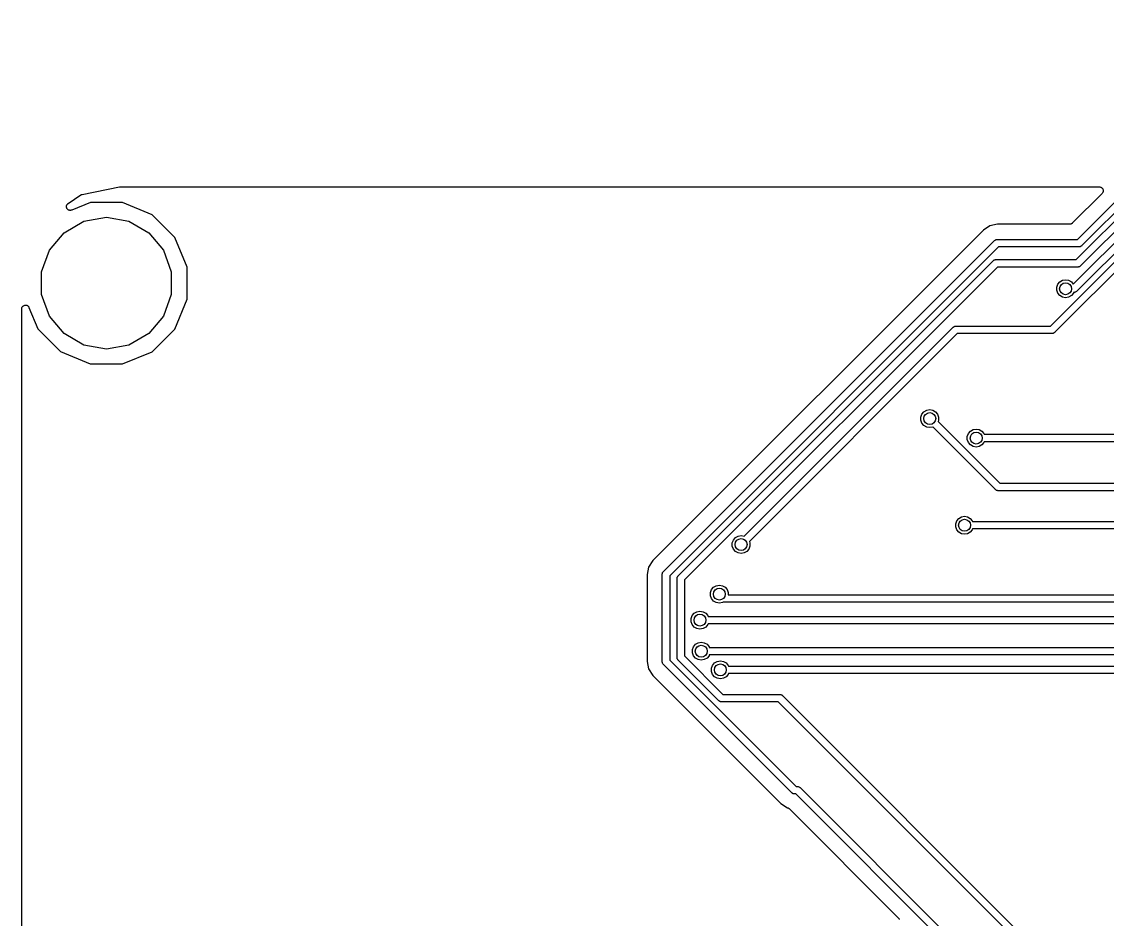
# Model space of a CAD drawing. Extents: x 116.4 to 213.4, y -134.3 to -53.5.
# Drawn here: x 116.41 to 152.79, y -88.63 to -58.55 of the extents above; entities that cross this region are included whole.
import ezdxf

# ---------------------------------------------------------------- set-up
doc = ezdxf.new("R2010")
doc.units = 0
doc.header["$MEASUREMENT"] = 0
doc.layers.add('BLACK', color=7, linetype='CONTINUOUS')

msp = doc.modelspace()

# ---------------------------------------------------------------- linework, layer by layer
at = {"layer": 'Black'}
for p, q in [((150.887, -68.7503), (161.092, -58.5458)), ((161.305, -58.686), (151.027, -68.9637)), ((151.652, -67.3432), (157.187, -61.8086)), ((157.4, -61.9488), (151.765, -67.5846)), ((151.753, -66.5207), (156.012, -62.2616)), ((156.225, -62.4018), (151.893, -66.7341)), ((151.791, -65.8453), (154.896, -62.74)), ((155.11, -62.8802), (151.931, -66.0587)), ((117.963, -64.6378), (118.389, -64.353)), ((118.389, -64.353), (118.392, -64.3519)), ((118.392, -64.3519), (118.394, -64.3501)), ((118.394, -64.3501), (118.412, -64.3431)), ((118.412, -64.3431), (118.43, -64.3353)), ((118.43, -64.3353), (118.432, -64.3351)), ((118.432, -64.3351), (118.435, -64.3341)), ((118.435, -64.3341), (119.679, -64.0855)), ((119.679, -64.0855), (119.692, -64.0852)), ((119.692, -64.0852), (119.704, -64.083)), ((119.704, -64.083), (152.528, -64.083)), ((152.618, -64.2998), (151.618, -65.3001)), ((152.528, -64.083), (152.545, -64.0859)), ((152.545, -64.0859), (152.561, -64.0873)), ((152.561, -64.0873), (152.566, -64.0897)), ((152.566, -64.0897), (152.572, -64.0907)), ((152.572, -64.0907), (152.586, -64.099)), ((152.586, -64.099), (152.601, -64.106)), ((152.601, -64.106), (152.605, -64.1099)), ((152.605, -64.1099), (152.61, -64.1127)), ((152.61, -64.1127), (152.621, -64.1254)), ((152.628, -64.2862), (152.618, -64.2998)), ((152.621, -64.1254), (152.632, -64.1372)), ((152.638, -64.2735), (152.628, -64.2862)), ((152.632, -64.1372), (152.635, -64.1422)), ((152.635, -64.1422), (152.638, -64.1465)), ((152.638, -64.1465), (152.644, -64.1621)), ((152.64, -64.2683), (152.638, -64.2735)), ((152.643, -64.2637), (152.64, -64.2683)), ((152.648, -64.2476), (152.643, -64.2637)), ((152.644, -64.1621), (152.651, -64.1771)), ((152.653, -64.2321), (152.648, -64.2476)), ((152.651, -64.1771), (152.652, -64.1827)), ((152.652, -64.1827), (152.653, -64.1879)), ((152.653, -64.1879), (152.653, -64.2045)), ((152.653, -64.2045), (152.655, -64.2211)), ((152.655, -64.2211), (152.653, -64.2265)), ((152.653, -64.2265), (152.653, -64.2321)), ((117.907, -64.7518), (117.908, -64.7393)), ((117.909, -64.7612), (117.907, -64.7518)), ((117.908, -64.7268), (117.911, -64.7175)), ((117.908, -64.7393), (117.908, -64.7268)), ((117.91, -64.7708), (117.909, -64.7612)), ((117.911, -64.7175), (117.912, -64.7079)), ((117.912, -64.7079), (117.917, -64.6967)), ((117.917, -64.6967), (117.921, -64.6847)), ((117.921, -64.6847), (117.927, -64.677)), ((117.927, -64.677), (117.931, -64.6684)), ((117.931, -64.6684), (117.94, -64.6597)), ((117.94, -64.6597), (117.948, -64.6497)), ((117.948, -64.6497), (117.956, -64.6445)), ((117.956, -64.6445), (117.963, -64.6378)), ((118.71, -64.6015), (118.082, -64.8608)), ((119.787, -64.6025), (118.71, -64.6015)), ((120.782, -65.0156), (119.787, -64.6025)), ((117.914, -64.7824), (117.91, -64.7708)), ((117.917, -64.7946), (117.914, -64.7824)), ((117.923, -64.8026), (117.917, -64.7946)), ((117.927, -64.8116), (117.923, -64.8026)), ((117.935, -64.8208), (117.927, -64.8116)), ((117.942, -64.8313), (117.935, -64.8208)), ((117.95, -64.837), (117.942, -64.8313)), ((117.956, -64.8441), (117.95, -64.837)), ((117.967, -64.8499), (117.956, -64.8441)), ((117.978, -64.8573), (117.967, -64.8499)), ((117.987, -64.8601), (117.978, -64.8573)), ((117.995, -64.8645), (117.987, -64.8601)), ((118.008, -64.8662), (117.995, -64.8645)), ((118.02, -64.8697), (118.008, -64.8662)), ((118.03, -64.8691), (118.02, -64.8697)), ((118.039, -64.8703), (118.03, -64.8691)), ((118.051, -64.8676), (118.039, -64.8703)), ((118.064, -64.8668), (118.051, -64.8676)), ((118.073, -64.8629), (118.064, -64.8668)), ((118.082, -64.8608), (118.073, -64.8629)), ((118.491, -65.2348), (119.246, -65.1016)), ((119.246, -65.1016), (120.001, -65.2348)), ((121.543, -65.778), (120.782, -65.0156)), ((117.826, -65.6183), (118.491, -65.2348)), ((120.001, -65.2348), (120.666, -65.6183)), ((148.855, -65.3878), (148.64, -65.5315)), ((149.109, -65.3373), (148.855, -65.3878)), ((151.528, -65.3373), (149.109, -65.3373)), ((151.534, -65.3363), (151.528, -65.3373)), ((151.539, -65.3368), (151.534, -65.3363)), ((151.555, -65.3325), (151.539, -65.3368)), ((151.572, -65.3296), (151.555, -65.3325)), ((151.576, -65.3268), (151.572, -65.3296)), ((151.582, -65.3254), (151.576, -65.3268)), ((151.595, -65.3159), (151.582, -65.3254)), ((151.61, -65.3076), (151.595, -65.3159)), ((151.613, -65.3033), (151.61, -65.3076)), ((151.618, -65.3001), (151.613, -65.3033)), ((117.333, -66.2058), (117.826, -65.6183)), ((120.666, -65.6183), (121.159, -66.2058)), ((121.954, -66.7737), (121.543, -65.778)), ((148.64, -65.5315), (137.562, -76.6094)), ((149.044, -65.857), (149.049, -65.8556)), ((149.049, -65.8556), (149.054, -65.8528)), ((149.054, -65.8528), (149.07, -65.85)), ((149.07, -65.85), (149.086, -65.8458)), ((149.086, -65.8458), (149.091, -65.8463)), ((149.091, -65.8463), (149.097, -65.8453)), ((149.097, -65.8453), (151.791, -65.8453)), ((117.071, -66.9265), (117.333, -66.2058)), ((121.159, -66.2058), (121.421, -66.9265)), ((137.913, -76.9774), (149.008, -65.8819)), ((149.148, -66.0953), (138.126, -77.1176)), ((149.008, -65.8819), (149.013, -65.8788)), ((149.013, -65.8788), (149.016, -65.8745)), ((149.016, -65.8745), (149.03, -65.8664)), ((149.03, -65.8664), (149.044, -65.857)), ((151.843, -66.0953), (149.148, -66.0953)), ((151.848, -66.0943), (151.843, -66.0953)), ((151.854, -66.0948), (151.848, -66.0943)), ((151.87, -66.0906), (151.854, -66.0948)), ((151.886, -66.0878), (151.87, -66.0906)), ((151.89, -66.085), (151.886, -66.0878)), ((151.896, -66.0836), (151.89, -66.085)), ((151.909, -66.0742), (151.896, -66.0836)), ((151.923, -66.0661), (151.909, -66.0742)), ((151.927, -66.0618), (151.923, -66.0661)), ((151.931, -66.0587), (151.927, -66.0618)), ((138.41, -77.117), (148.97, -66.5573)), ((148.97, -66.5573), (148.974, -66.5542)), ((148.974, -66.5542), (148.978, -66.5499)), ((148.978, -66.5499), (148.992, -66.5418)), ((148.992, -66.5418), (149.005, -66.5324)), ((149.005, -66.5324), (149.011, -66.531)), ((149.011, -66.531), (149.015, -66.5282)), ((149.015, -66.5282), (149.031, -66.5254)), ((149.031, -66.5254), (149.047, -66.5212)), ((149.047, -66.5212), (149.053, -66.5217)), ((149.053, -66.5217), (149.058, -66.5207)), ((149.058, -66.5207), (151.753, -66.5207)), ((117.071, -67.6935), (117.071, -66.9265)), ((121.421, -66.9265), (121.421, -67.6935)), ((121.954, -67.851), (121.954, -66.7737)), ((149.11, -66.7707), (138.623, -77.2572)), ((151.804, -66.7707), (149.11, -66.7707)), ((151.81, -66.7697), (151.804, -66.7707)), ((151.815, -66.7702), (151.81, -66.7697)), ((151.831, -66.766), (151.815, -66.7702)), ((151.847, -66.7632), (151.831, -66.766)), ((151.852, -66.7604), (151.847, -66.7632)), ((151.857, -66.759), (151.852, -66.7604)), ((151.871, -66.7496), (151.857, -66.759)), ((151.885, -66.7415), (151.871, -66.7496)), ((151.888, -66.7372), (151.885, -66.7415)), ((151.893, -66.7341), (151.888, -66.7372)), ((151.133, -67.3456), (151.2, -67.2655)), ((151.2, -67.2655), (151.291, -67.2132)), ((151.291, -67.2132), (151.394, -67.1951)), ((151.394, -67.1951), (151.497, -67.2132)), ((151.497, -67.2132), (151.587, -67.2655)), ((151.587, -67.2655), (151.652, -67.3432)), ((151.097, -67.4439), (151.133, -67.3456)), ((151.097, -67.5485), (151.097, -67.4439)), ((151.133, -67.6468), (151.097, -67.5485)), ((151.2, -67.7269), (151.133, -67.6468)), ((151.654, -67.6468), (151.587, -67.7269)), ((151.664, -67.6212), (151.654, -67.6468)), ((151.676, -67.6212), (151.664, -67.6212)), ((151.682, -67.6202), (151.676, -67.6212)), ((151.687, -67.6207), (151.682, -67.6202)), ((151.703, -67.6165), (151.687, -67.6207)), ((151.719, -67.6137), (151.703, -67.6165)), ((151.724, -67.6109), (151.719, -67.6137)), ((151.729, -67.6095), (151.724, -67.6109)), ((151.742, -67.6001), (151.729, -67.6095)), ((151.757, -67.592), (151.742, -67.6001)), ((151.76, -67.5877), (151.757, -67.592)), ((151.765, -67.5846), (151.76, -67.5877)), ((117.333, -68.4142), (117.071, -67.6935)), ((121.421, -67.6935), (121.159, -68.4142)), ((121.54, -68.846), (121.954, -67.851)), ((151.291, -67.7792), (151.2, -67.7269)), ((151.394, -67.7973), (151.291, -67.7792)), ((151.497, -67.7792), (151.394, -67.7973)), ((151.587, -67.7269), (151.497, -67.7792)), ((116.407, -68.1703), (116.41, -68.1512)), ((116.407, -131), (116.407, -68.1703)), ((116.41, -68.1512), (116.413, -68.132)), ((116.413, -68.132), (116.414, -68.1296)), ((116.414, -68.1296), (116.415, -68.1269)), ((116.415, -68.1269), (116.424, -68.1101)), ((116.424, -68.1101), (116.433, -68.0929)), ((116.433, -68.0929), (116.435, -68.0911)), ((116.435, -68.0911), (116.437, -68.0887)), ((116.437, -68.0887), (116.452, -68.0762)), ((116.452, -68.0762), (116.466, -68.0631)), ((116.466, -68.0631), (116.468, -68.0621)), ((116.468, -68.0621), (116.471, -68.0603)), ((116.471, -68.0603), (116.489, -68.0537)), ((116.489, -68.0537), (116.507, -68.0463)), ((116.507, -68.0463), (116.509, -68.0462)), ((116.509, -68.0462), (116.512, -68.0452)), ((116.512, -68.0452), (116.531, -68.0452)), ((116.531, -68.0452), (116.551, -68.0444)), ((116.551, -68.0444), (116.553, -68.0452)), ((116.553, -68.0452), (116.556, -68.0452)), ((116.556, -68.0452), (116.574, -68.0519)), ((116.574, -68.0519), (116.593, -68.0577)), ((116.593, -68.0577), (116.595, -68.0594)), ((116.595, -68.0594), (116.597, -68.0603)), ((116.597, -68.0603), (116.612, -68.0728)), ((116.612, -68.0728), (116.628, -68.0846)), ((116.628, -68.0846), (116.629, -68.0869)), ((116.629, -68.0869), (116.631, -68.0887)), ((116.631, -68.0887), (116.641, -68.1055)), ((116.641, -68.1055), (116.651, -68.1218)), ((116.651, -68.1218), (116.949, -68.842)), ((117.826, -69.0017), (117.333, -68.4142)), ((121.159, -68.4142), (120.666, -69.0017)), ((147.647, -68.7714), (147.66, -68.762)), ((147.66, -68.762), (147.665, -68.7606)), ((147.665, -68.7606), (147.67, -68.7578)), ((147.67, -68.7578), (147.686, -68.755)), ((147.686, -68.755), (147.702, -68.7508)), ((147.702, -68.7508), (147.707, -68.7513)), ((147.707, -68.7513), (147.713, -68.7503)), ((147.713, -68.7503), (150.887, -68.7503)), ((116.949, -68.842), (117.71, -69.6044)), ((118.491, -69.3852), (117.826, -69.0017)), ((120.666, -69.0017), (120.001, -69.3852)), ((120.778, -69.6071), (121.54, -68.846)), ((140.624, -75.7878), (147.624, -68.7869)), ((147.765, -69.0003), (140.797, -75.9678)), ((147.624, -68.7869), (147.629, -68.7838)), ((147.629, -68.7838), (147.632, -68.7795)), ((147.632, -68.7795), (147.647, -68.7714)), ((150.939, -69.0003), (147.765, -69.0003)), ((150.944, -68.9993), (150.939, -69.0003)), ((150.95, -68.9998), (150.944, -68.9993)), ((150.966, -68.9956), (150.95, -68.9998)), ((150.982, -68.9928), (150.966, -68.9956)), ((150.987, -68.99), (150.982, -68.9928)), ((150.992, -68.9886), (150.987, -68.99)), ((151.005, -68.9792), (150.992, -68.9886)), ((151.019, -68.9711), (151.005, -68.9792)), ((151.023, -68.9668), (151.019, -68.9711)), ((151.027, -68.9637), (151.023, -68.9668)), ((119.246, -69.5184), (118.491, -69.3852)), ((120.001, -69.3852), (119.246, -69.5184)), ((117.71, -69.6044), (118.705, -70.0175)), ((119.782, -70.0185), (120.778, -69.6071)), ((118.705, -70.0175), (119.782, -70.0185)), ((146.58, -71.6979), (146.647, -71.6178)), ((146.647, -71.6178), (146.738, -71.5655)), ((146.738, -71.5655), (146.841, -71.5474)), ((146.841, -71.5474), (146.944, -71.5655)), ((146.944, -71.5655), (147.034, -71.6178)), ((147.034, -71.6178), (147.102, -71.6979)), ((146.544, -71.7962), (146.58, -71.6979)), ((146.544, -71.9008), (146.544, -71.7962)), ((146.58, -71.9991), (146.544, -71.9008)), ((146.647, -72.0792), (146.58, -71.9991)), ((147.102, -71.6979), (147.137, -71.7962)), ((147.137, -71.9008), (147.119, -71.9503)), ((147.119, -71.9503), (149.186, -74.0167)), ((147.137, -71.7962), (147.137, -71.9008)), ((146.738, -72.1315), (146.647, -72.0792)), ((146.841, -72.1496), (146.738, -72.1315)), ((146.944, -72.1315), (146.841, -72.1496)), ((146.946, -72.1303), (146.944, -72.1315)), ((149.046, -74.2301), (146.946, -72.1303)), ((148.1, -72.4484), (148.136, -72.3501)), ((148.136, -72.3501), (148.203, -72.27)), ((148.203, -72.27), (148.294, -72.2177)), ((148.294, -72.2177), (148.397, -72.1996)), ((148.397, -72.1996), (148.5, -72.2177)), ((148.5, -72.2177), (148.59, -72.27)), ((148.59, -72.27), (148.657, -72.3501)), ((148.657, -72.3501), (148.667, -72.3757)), ((148.667, -72.3757), (162.738, -72.3757)), ((148.1, -72.553), (148.1, -72.4484)), ((148.136, -72.6513), (148.1, -72.553)), ((148.203, -72.7314), (148.136, -72.6513)), ((148.294, -72.7837), (148.203, -72.7314)), ((148.59, -72.7314), (148.5, -72.7837)), ((148.657, -72.6513), (148.59, -72.7314)), ((148.667, -72.6257), (148.657, -72.6513)), ((162.738, -72.6257), (148.667, -72.6257)), ((148.397, -72.8018), (148.294, -72.7837)), ((148.5, -72.7837), (148.397, -72.8018)), ((149.186, -74.0167), (161.993, -74.0167)), ((149.05, -74.2332), (149.046, -74.2301)), ((149.054, -74.2375), (149.05, -74.2332)), ((149.068, -74.2456), (149.054, -74.2375)), ((149.081, -74.255), (149.068, -74.2456)), ((149.087, -74.2564), (149.081, -74.255)), ((149.091, -74.2592), (149.087, -74.2564)), ((149.107, -74.262), (149.091, -74.2592)), ((149.123, -74.2662), (149.107, -74.262)), ((149.129, -74.2657), (149.123, -74.2662)), ((149.134, -74.2667), (149.129, -74.2657)), ((161.993, -74.2667), (149.134, -74.2667)), ((147.711, -75.3716), (147.746, -75.2733)), ((147.746, -75.2733), (147.814, -75.1932)), ((147.814, -75.1932), (147.904, -75.1409)), ((147.904, -75.1409), (148.007, -75.1228)), ((148.007, -75.1228), (148.11, -75.1409)), ((148.11, -75.1409), (148.201, -75.1932)), ((148.201, -75.1932), (148.268, -75.2733)), ((148.268, -75.2733), (148.277, -75.2989)), ((148.277, -75.2989), (168.234, -75.2989)), ((147.711, -75.4762), (147.711, -75.3716)), ((147.746, -75.5745), (147.711, -75.4762)), ((147.814, -75.6546), (147.746, -75.5745)), ((147.904, -75.7069), (147.814, -75.6546)), ((148.201, -75.6546), (148.11, -75.7069)), ((148.268, -75.5745), (148.201, -75.6546)), ((148.277, -75.5489), (148.268, -75.5745)), ((168.141, -75.5489), (148.277, -75.5489)), ((140.222, -76.0173), (140.258, -75.919)), ((140.222, -76.1219), (140.222, -76.0173)), ((140.258, -75.919), (140.325, -75.8389)), ((140.325, -75.8389), (140.416, -75.7866)), ((140.416, -75.7866), (140.518, -75.7685)), ((140.518, -75.7685), (140.621, -75.7866)), ((140.621, -75.7866), (140.624, -75.7878)), ((140.797, -75.9678), (140.815, -76.0173)), ((140.815, -76.0173), (140.815, -76.1219)), ((148.007, -75.725), (147.904, -75.7069)), ((148.11, -75.7069), (148.007, -75.725)), ((140.258, -76.2202), (140.222, -76.1219)), ((140.325, -76.3003), (140.258, -76.2202)), ((140.416, -76.3526), (140.325, -76.3003)), ((140.518, -76.3707), (140.416, -76.3526)), ((140.621, -76.3526), (140.518, -76.3707)), ((140.712, -76.3003), (140.621, -76.3526)), ((140.779, -76.2202), (140.712, -76.3003)), ((140.815, -76.1219), (140.779, -76.2202)), ((137.562, -76.6094), (137.419, -76.8245)), ((137.419, -76.8245), (137.368, -77.0783)), ((137.368, -77.0783), (137.368, -79.9863)), ((137.876, -77.0658), (137.877, -77.0604)), ((137.876, -79.9988), (137.876, -77.0658)), ((137.877, -77.0549), (137.881, -77.0391)), ((137.877, -77.0604), (137.877, -77.0549)), ((137.881, -77.0391), (137.884, -77.023)), ((137.884, -77.023), (137.886, -77.0183)), ((137.886, -77.0183), (137.888, -77.013)), ((137.888, -77.013), (137.897, -76.9996)), ((137.897, -76.9996), (137.905, -76.9855)), ((137.905, -76.9855), (137.91, -76.9819)), ((137.91, -76.9819), (137.913, -76.9774)), ((138.126, -77.1176), (138.126, -79.947)), ((138.394, -77.1392), (138.403, -77.1251)), ((138.403, -77.1251), (138.407, -77.1215)), ((138.407, -77.1215), (138.41, -77.117)), ((138.373, -77.2054), (138.374, -77.2)), ((138.373, -79.8565), (138.373, -77.2054)), ((138.374, -77.1945), (138.378, -77.1787)), ((138.374, -77.2), (138.374, -77.1945)), ((138.378, -77.1787), (138.381, -77.1626)), ((138.381, -77.1626), (138.384, -77.1579)), ((138.384, -77.1579), (138.385, -77.1526)), ((138.385, -77.1526), (138.394, -77.1392)), ((138.623, -77.2572), (138.623, -79.8047)), ((139.595, -77.5025), (139.686, -77.4502)), ((139.686, -77.4502), (139.789, -77.4321)), ((139.789, -77.4321), (139.892, -77.4502)), ((139.892, -77.4502), (139.982, -77.5025)), ((139.492, -77.6809), (139.528, -77.5826)), ((139.492, -77.7855), (139.492, -77.6809)), ((139.528, -77.8838), (139.492, -77.7855)), ((139.528, -77.5826), (139.595, -77.5025)), ((139.982, -77.5025), (140.049, -77.5826)), ((140.049, -77.5826), (140.085, -77.6809)), ((140.085, -77.6809), (140.085, -77.756)), ((140.085, -77.756), (188.486, -77.756)), ((139.595, -77.9639), (139.528, -77.8838)), ((139.686, -78.0162), (139.595, -77.9639)), ((139.789, -78.0343), (139.686, -78.0162)), ((139.892, -78.0162), (139.789, -78.0343)), ((139.915, -78.0027), (139.892, -78.0162)), ((139.926, -78.0055), (139.915, -78.0027)), ((139.931, -78.005), (139.926, -78.0055)), ((139.936, -78.006), (139.931, -78.005)), ((188.434, -78.006), (139.936, -78.006)), ((138.843, -78.5526), (138.879, -78.4543)), ((138.843, -78.6572), (138.843, -78.5526)), ((138.879, -78.4543), (138.946, -78.3742)), ((138.946, -78.3742), (139.037, -78.3219)), ((139.037, -78.3219), (139.14, -78.3038)), ((139.14, -78.3038), (139.243, -78.3219)), ((139.243, -78.3219), (139.333, -78.3742)), ((139.333, -78.3742), (139.401, -78.4543)), ((139.401, -78.4543), (139.41, -78.4799)), ((139.41, -78.4799), (185.899, -78.4799)), ((138.879, -78.7555), (138.843, -78.6572)), ((138.946, -78.8356), (138.879, -78.7555)), ((139.037, -78.8879), (138.946, -78.8356)), ((139.14, -78.906), (139.037, -78.8879)), ((139.243, -78.8879), (139.14, -78.906)), ((139.333, -78.8356), (139.243, -78.8879)), ((139.401, -78.7555), (139.333, -78.8356)), ((139.41, -78.7299), (139.401, -78.7555)), ((185.847, -78.7299), (139.41, -78.7299)), ((138.886, -79.5933), (138.922, -79.495)), ((138.886, -79.6979), (138.886, -79.5933)), ((138.922, -79.495), (138.989, -79.4149)), ((138.989, -79.4149), (139.08, -79.3626)), ((139.08, -79.3626), (139.183, -79.3445)), ((139.183, -79.3445), (139.285, -79.3626)), ((139.285, -79.3626), (139.376, -79.4149)), ((139.376, -79.4149), (139.443, -79.495)), ((139.443, -79.495), (139.453, -79.5206)), ((139.453, -79.5206), (185.571, -79.5206)), ((137.368, -79.9863), (137.419, -80.2401)), ((137.877, -80.0042), (137.876, -79.9988)), ((137.877, -80.0097), (137.877, -80.0042)), ((137.881, -80.0255), (137.877, -80.0097)), ((137.884, -80.0416), (137.881, -80.0255)), ((137.886, -80.0463), (137.884, -80.0416)), ((138.126, -79.947), (142.36, -84.1814)), ((138.374, -79.8619), (138.373, -79.8565)), ((138.374, -79.8674), (138.374, -79.8619)), ((138.378, -79.8832), (138.374, -79.8674)), ((138.381, -79.8993), (138.378, -79.8832)), ((138.384, -79.904), (138.381, -79.8993)), ((138.385, -79.9093), (138.384, -79.904)), ((138.394, -79.9227), (138.385, -79.9093)), ((138.403, -79.9368), (138.394, -79.9227)), ((138.407, -79.9404), (138.403, -79.9368)), ((138.41, -79.9449), (138.407, -79.9404)), ((139.771, -81.3061), (138.41, -79.9449)), ((138.623, -79.8047), (139.911, -81.0927)), ((138.922, -79.7962), (138.886, -79.6979)), ((138.989, -79.8763), (138.922, -79.7962)), ((139.08, -79.9286), (138.989, -79.8763)), ((139.183, -79.9467), (139.08, -79.9286)), ((139.285, -79.9286), (139.183, -79.9467)), ((139.376, -79.8763), (139.285, -79.9286)), ((139.443, -79.7962), (139.376, -79.8763)), ((139.453, -79.7706), (139.443, -79.7962)), ((185.519, -79.7706), (139.453, -79.7706)), ((139.562, -80.1203), (139.629, -80.0402)), ((139.629, -80.0402), (139.72, -79.9879)), ((139.72, -79.9879), (139.823, -79.9698)), ((139.823, -79.9698), (139.926, -79.9879)), ((139.926, -79.9879), (140.017, -80.0402)), ((140.017, -80.0402), (140.084, -80.1203)), ((137.419, -80.2401), (137.562, -80.4552)), ((137.888, -80.0516), (137.886, -80.0463)), ((137.897, -80.065), (137.888, -80.0516)), ((137.905, -80.0791), (137.897, -80.065)), ((137.91, -80.0827), (137.905, -80.0791)), ((137.913, -80.0872), (137.91, -80.0827)), ((142.22, -84.3948), (137.913, -80.0872)), ((139.526, -80.2186), (139.562, -80.1203)), ((139.526, -80.3232), (139.526, -80.2186)), ((139.562, -80.4215), (139.526, -80.3232)), ((140.084, -80.1203), (140.093, -80.1459)), ((140.093, -80.3959), (140.084, -80.4215)), ((140.093, -80.1459), (170.689, -80.1459)), ((170.637, -80.3959), (140.093, -80.3959)), ((137.562, -80.4552), (141.852, -84.7452)), ((139.629, -80.5016), (139.562, -80.4215)), ((139.72, -80.5539), (139.629, -80.5016)), ((139.823, -80.572), (139.72, -80.5539)), ((139.926, -80.5539), (139.823, -80.572)), ((140.017, -80.5016), (139.926, -80.5539)), ((140.084, -80.4215), (140.017, -80.5016)), ((139.911, -81.0927), (141.812, -81.0927)), ((141.812, -81.0927), (141.818, -81.0937)), ((141.818, -81.0937), (141.823, -81.0932)), ((141.823, -81.0932), (141.839, -81.0974)), ((141.839, -81.0974), (141.855, -81.1002)), ((141.855, -81.1002), (141.86, -81.103)), ((141.86, -81.103), (141.865, -81.1044)), ((141.865, -81.1044), (141.879, -81.1138)), ((141.879, -81.1138), (141.893, -81.1219)), ((141.893, -81.1219), (141.896, -81.1262)), ((141.896, -81.1262), (141.901, -81.1293)), ((141.901, -81.1293), (150.308, -89.5368)), ((139.776, -81.3092), (139.771, -81.3061)), ((139.779, -81.3135), (139.776, -81.3092)), ((139.793, -81.3216), (139.779, -81.3135)), ((139.807, -81.331), (139.793, -81.3216)), ((139.812, -81.3324), (139.807, -81.331)), ((139.817, -81.3352), (139.812, -81.3324)), ((139.833, -81.338), (139.817, -81.3352)), ((139.849, -81.3422), (139.833, -81.338)), ((139.854, -81.3417), (139.849, -81.3422)), ((139.86, -81.3427), (139.854, -81.3417)), ((141.761, -81.3427), (139.86, -81.3427)), ((150.095, -89.677), (141.761, -81.3427)), ((142.225, -84.3979), (142.22, -84.3948)), ((142.228, -84.4022), (142.225, -84.3979)), ((142.242, -84.4103), (142.228, -84.4022)), ((142.256, -84.4197), (142.242, -84.4103)), ((142.36, -84.1814), (142.405, -84.1814)), ((142.405, -84.1814), (142.411, -84.1824)), ((142.411, -84.1824), (142.416, -84.1819)), ((142.416, -84.1819), (142.432, -84.1861)), ((142.432, -84.1861), (142.448, -84.1889)), ((142.448, -84.1889), (142.453, -84.1917)), ((142.453, -84.1917), (142.458, -84.1931)), ((142.458, -84.1931), (142.471, -84.2025)), ((142.471, -84.2025), (142.485, -84.2106)), ((142.485, -84.2106), (142.489, -84.2149)), ((142.489, -84.2149), (142.493, -84.218)), ((142.493, -84.218), (147.592, -89.3165)), ((141.852, -84.7452), (142.072, -84.8919)), ((142.261, -84.4211), (142.256, -84.4197)), ((142.266, -84.4239), (142.261, -84.4211)), ((142.282, -84.4267), (142.266, -84.4239)), ((142.298, -84.4309), (142.282, -84.4267)), ((142.303, -84.4304), (142.298, -84.4309)), ((142.309, -84.4314), (142.303, -84.4304)), ((142.353, -84.4314), (142.309, -84.4314)), ((147.379, -89.4567), (142.353, -84.4314)), ((142.072, -84.8919), (142.075, -84.8931)), ((142.075, -84.8931), (142.09, -84.8971)), ((142.09, -84.8971), (142.095, -84.9011)), ((142.095, -84.9011), (142.102, -84.9036)), ((142.102, -84.9036), (142.113, -84.9136)), ((142.113, -84.9136), (142.126, -84.9224)), ((142.126, -84.9224), (145.796, -88.5925)), ((145.796, -88.5925), (145.804, -88.6038)), ((145.804, -88.6038), (145.813, -88.614)), ((145.813, -88.614), (145.816, -88.6218)), ((145.816, -88.6218), (145.821, -88.6286)), ((145.821, -88.6286), (145.825, -88.642))]:
    msp.add_line(p, q, dxfattribs=at)
for centre in [(151.394, -67.4962), (146.841, -71.8485), (148.397, -72.5007), (148.007, -75.4239), (140.518, -76.0696), (139.789, -77.7332), (139.14, -78.6049), (139.183, -79.6456), (139.823, -80.2709)]:
    msp.add_circle(centre, 0.2, dxfattribs=at)

doc.saveas('drawing.dxf')
